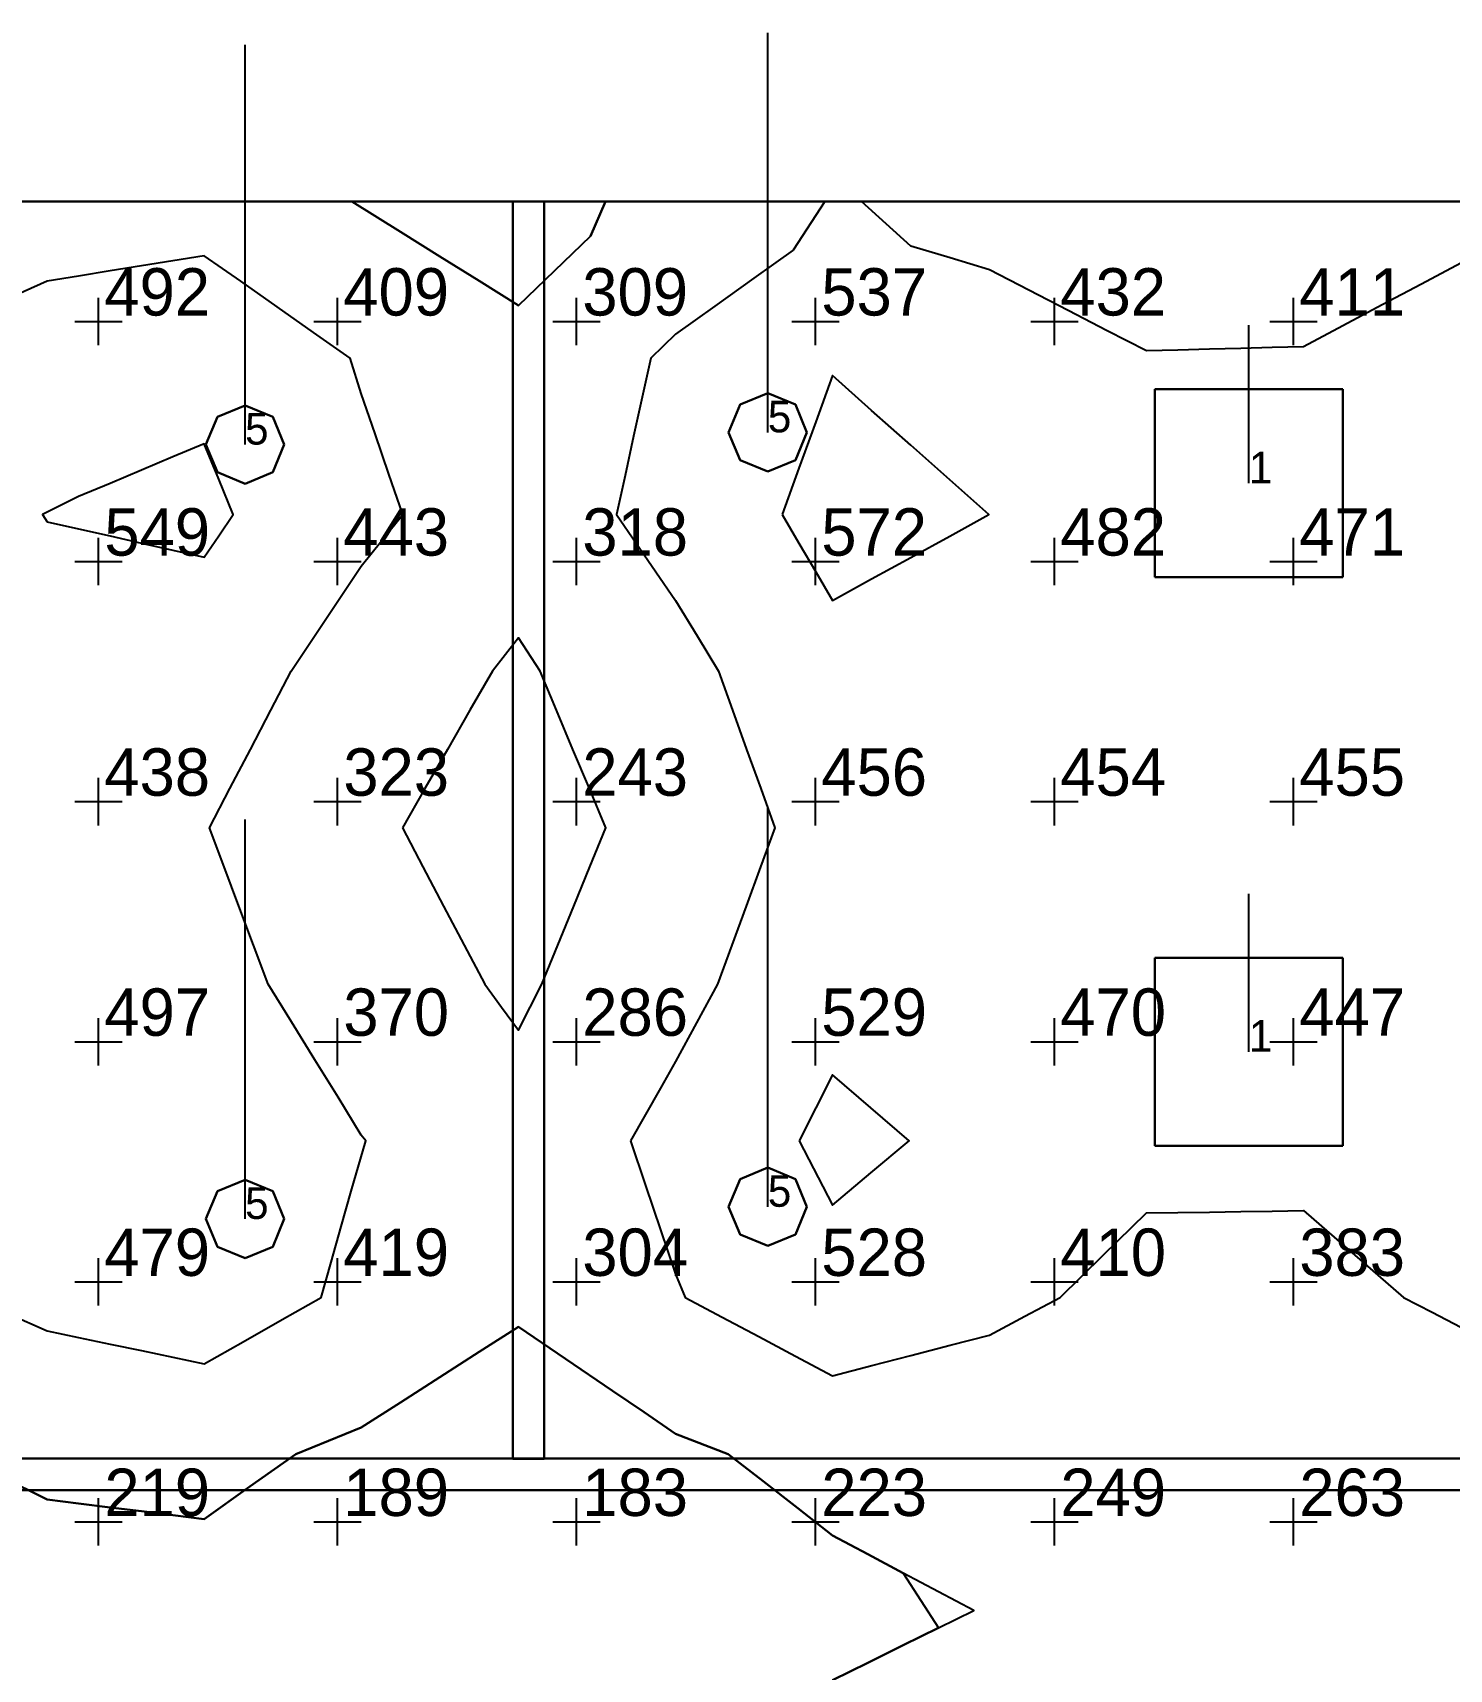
# Model space of a CAD drawing. Extents: x 0 to 48.5, y 0 to 23.7.
# Drawn here: x 19.84 to 24.32, y 18.15 to 23.33 of the extents above; entities that cross this region are included whole.
import ezdxf

# ---------------------------------------------------------------- set-up
doc = ezdxf.new("R2010")
doc.units = 0
doc.header["$MEASUREMENT"] = 0
for name, color, linetype in [('DLXFURN', 5, 'Continuous'), ('DLXISO', 7, 'Continuous'), ('DLXLUM', 2, 'Continuous'), ('DLXLUMEX', 2, 'Continuous'), ('DLXSCENE', 7, 'Continuous'), ('DLXVAL', 3, 'Continuous')]:
    doc.layers.add(name, color=color, linetype=linetype)

# ---------------------------------------------------------------- blocks, each defined once
blk = doc.blocks.new('*U176')
at = {"color": 1}
blk.add_line((0, 0), (0, 1.265), dxfattribs=at)
for p, q in [((-0.0877, 0.0877), (0, 0.124)), ((0, 0.124), (-0.0877, 0.0877)), ((0, 0.124), (-0.0877, 0.0877)), ((-0.0877, 0.0877), (0, 0.124)), ((0, 0.124), (0.0877, 0.0877)), ((0.0877, 0.0877), (0, 0.124)), ((0.0877, 0.0877), (0, 0.124)), ((0, 0.124), (0, 0.124)), ((0, 0.124), (0.0877, 0.0877)), ((0, 0.124), (0, 0.124)), ((-0.124, 0), (-0.0877, 0.0877)), ((-0.0877, 0.0877), (-0.124, 0)), ((-0.0877, 0.0877), (-0.124, 0)), ((-0.124, 0), (-0.0877, 0.0877)), ((-0.0877, 0.0877), (-0.0877, 0.0877)), ((-0.0877, 0.0877), (-0.0877, 0.0877)), ((0.0877, 0.0877), (0.124, 0)), ((0.124, 0), (0.0877, 0.0877)), ((0.0877, 0.0877), (0.0877, 0.0877)), ((0.124, 0), (0.0877, 0.0877)), ((0.0877, 0.0877), (0.0877, 0.0877)), ((0.0877, 0.0877), (0.124, 0)), ((-0.0877, -0.0877), (-0.124, 0)), ((-0.124, 0), (-0.0877, -0.0877)), ((-0.124, 0), (-0.124, 0)), ((-0.124, 0), (-0.0877, -0.0877)), ((-0.0877, -0.0877), (-0.124, 0)), ((-0.124, 0), (-0.124, 0)), ((0.124, 0), (0.0877, -0.0877)), ((0.0877, -0.0877), (0.124, 0)), ((0.0877, -0.0877), (0.124, 0)), ((0.124, 0), (0.0877, -0.0877)), ((0.124, 0), (0.124, 0)), ((0.124, 0), (0.124, 0)), ((0, -0.124), (-0.0877, -0.0877)), ((-0.0877, -0.0877), (0, -0.124)), ((-0.0877, -0.0877), (-0.0877, -0.0877)), ((-0.0877, -0.0877), (0, -0.124)), ((0, -0.124), (-0.0877, -0.0877)), ((-0.0877, -0.0877), (-0.0877, -0.0877)), ((0.0877, -0.0877), (0, -0.124)), ((0, -0.124), (0.0877, -0.0877)), ((0, -0.124), (0.0877, -0.0877)), ((0.0877, -0.0877), (0, -0.124)), ((0.0877, -0.0877), (0.0877, -0.0877)), ((0.0877, -0.0877), (0.0877, -0.0877)), ((0, -0.124), (0, -0.124)), ((0, -0.124), (0, -0.124))]:
    blk.add_line(p, q)
at = {"layer": 'DLXLUMEX', "color": 7}
blk.add_text('5', height=0.1, dxfattribs=at).set_placement((0, 0))
blk = doc.blocks.new('*U177')
at = {"color": 1}
blk.add_line((0, 0), (0, 1.265), dxfattribs=at)
for p, q in [((-0.0877, 0.0877), (0, 0.124)), ((0, 0.124), (-0.0877, 0.0877)), ((0, 0.124), (-0.0877, 0.0877)), ((-0.0877, 0.0877), (0, 0.124)), ((0, 0.124), (0.0877, 0.0877)), ((0.0877, 0.0877), (0, 0.124)), ((0.0877, 0.0877), (0, 0.124)), ((0, 0.124), (0, 0.124)), ((0, 0.124), (0.0877, 0.0877)), ((0, 0.124), (0, 0.124)), ((-0.124, 0), (-0.0877, 0.0877)), ((-0.0877, 0.0877), (-0.124, 0)), ((-0.0877, 0.0877), (-0.124, 0)), ((-0.124, 0), (-0.0877, 0.0877)), ((-0.0877, 0.0877), (-0.0877, 0.0877)), ((-0.0877, 0.0877), (-0.0877, 0.0877)), ((0.0877, 0.0877), (0.124, 0)), ((0.124, 0), (0.0877, 0.0877)), ((0.0877, 0.0877), (0.0877, 0.0877)), ((0.124, 0), (0.0877, 0.0877)), ((0.0877, 0.0877), (0.0877, 0.0877)), ((0.0877, 0.0877), (0.124, 0)), ((-0.0877, -0.0877), (-0.124, 0)), ((-0.124, 0), (-0.0877, -0.0877)), ((-0.124, 0), (-0.124, 0)), ((-0.124, 0), (-0.0877, -0.0877)), ((-0.0877, -0.0877), (-0.124, 0)), ((-0.124, 0), (-0.124, 0)), ((0.124, 0), (0.0877, -0.0877)), ((0.0877, -0.0877), (0.124, 0)), ((0.0877, -0.0877), (0.124, 0)), ((0.124, 0), (0.0877, -0.0877)), ((0.124, 0), (0.124, 0)), ((0.124, 0), (0.124, 0)), ((0, -0.124), (-0.0877, -0.0877)), ((-0.0877, -0.0877), (0, -0.124)), ((-0.0877, -0.0877), (-0.0877, -0.0877)), ((-0.0877, -0.0877), (0, -0.124)), ((0, -0.124), (-0.0877, -0.0877)), ((-0.0877, -0.0877), (-0.0877, -0.0877)), ((0.0877, -0.0877), (0, -0.124)), ((0, -0.124), (0.0877, -0.0877)), ((0, -0.124), (0.0877, -0.0877)), ((0.0877, -0.0877), (0, -0.124)), ((0.0877, -0.0877), (0.0877, -0.0877)), ((0.0877, -0.0877), (0.0877, -0.0877)), ((0, -0.124), (0, -0.124)), ((0, -0.124), (0, -0.124))]:
    blk.add_line(p, q)
at = {"layer": 'DLXLUMEX', "color": 7}
blk.add_text('5', height=0.1, dxfattribs=at).set_placement((0, 0))
blk = doc.blocks.new('*U178')
at = {"color": 1}
blk.add_line((0, 0), (0, 0.5), dxfattribs=at)
for p, q in [((0.2975, 0.2975), (-0.2975, 0.2975)), ((-0.2975, 0.2975), (-0.2975, -0.2975)), ((-0.2975, 0.2975), (-0.2975, -0.2975)), ((-0.2975, -0.2975), (-0.2975, 0.2975)), ((-0.2975, 0.2975), (-0.2975, 0.2975)), ((0.2975, 0.2975), (-0.2975, 0.2975)), ((-0.2975, 0.2975), (-0.2975, 0.2975)), ((-0.2975, 0.2975), (0.2975, 0.2975)), ((-0.2975, -0.2975), (-0.2975, 0.2975)), ((-0.2975, 0.2975), (0.2975, 0.2975)), ((0.2975, -0.2975), (0.2975, 0.2975)), ((0.2975, 0.2975), (0.2975, 0.2975)), ((0.2975, -0.2975), (0.2975, 0.2975)), ((0.2975, 0.2975), (0.2975, 0.2975)), ((0.2975, 0.2975), (0.2975, -0.2975)), ((0.2975, 0.2975), (0.2975, -0.2975)), ((-0.2975, -0.2975), (0.2975, -0.2975)), ((-0.2975, -0.2975), (0.2975, -0.2975)), ((0.2975, -0.2975), (-0.2975, -0.2975)), ((-0.2975, -0.2975), (-0.2975, -0.2975)), ((-0.2975, -0.2975), (-0.2975, -0.2975)), ((0.2975, -0.2975), (-0.2975, -0.2975)), ((0.2975, -0.2975), (0.2975, -0.2975)), ((0.2975, -0.2975), (0.2975, -0.2975))]:
    blk.add_line(p, q)
at = {"layer": 'DLXLUMEX', "color": 7}
blk.add_text('1', height=0.1, dxfattribs=at).set_placement((0, 0))
blk = doc.blocks.new('*U179')
at = {"color": 1}
blk.add_line((0, 0), (0, 0.5), dxfattribs=at)
for p, q in [((0.2975, 0.2975), (-0.2975, 0.2975)), ((-0.2975, 0.2975), (-0.2975, -0.2975)), ((-0.2975, 0.2975), (-0.2975, -0.2975)), ((-0.2975, -0.2975), (-0.2975, 0.2975)), ((-0.2975, 0.2975), (-0.2975, 0.2975)), ((0.2975, 0.2975), (-0.2975, 0.2975)), ((-0.2975, 0.2975), (-0.2975, 0.2975)), ((-0.2975, 0.2975), (0.2975, 0.2975)), ((-0.2975, -0.2975), (-0.2975, 0.2975)), ((-0.2975, 0.2975), (0.2975, 0.2975)), ((0.2975, -0.2975), (0.2975, 0.2975)), ((0.2975, 0.2975), (0.2975, 0.2975)), ((0.2975, -0.2975), (0.2975, 0.2975)), ((0.2975, 0.2975), (0.2975, 0.2975)), ((0.2975, 0.2975), (0.2975, -0.2975)), ((0.2975, 0.2975), (0.2975, -0.2975)), ((-0.2975, -0.2975), (0.2975, -0.2975)), ((-0.2975, -0.2975), (0.2975, -0.2975)), ((0.2975, -0.2975), (-0.2975, -0.2975)), ((-0.2975, -0.2975), (-0.2975, -0.2975)), ((-0.2975, -0.2975), (-0.2975, -0.2975)), ((0.2975, -0.2975), (-0.2975, -0.2975)), ((0.2975, -0.2975), (0.2975, -0.2975)), ((0.2975, -0.2975), (0.2975, -0.2975))]:
    blk.add_line(p, q)
at = {"layer": 'DLXLUMEX', "color": 7}
blk.add_text('1', height=0.1, dxfattribs=at).set_placement((0, 0))
blk = doc.blocks.new('*U180')
at = {"color": 1}
blk.add_line((0, 0), (0, 1.265), dxfattribs=at)
for p, q in [((-0.0877, 0.0877), (0, 0.124)), ((0, 0.124), (-0.0877, 0.0877)), ((0, 0.124), (-0.0877, 0.0877)), ((-0.0877, 0.0877), (0, 0.124)), ((0, 0.124), (0.0877, 0.0877)), ((0.0877, 0.0877), (0, 0.124)), ((0.0877, 0.0877), (0, 0.124)), ((0, 0.124), (0, 0.124)), ((0, 0.124), (0.0877, 0.0877)), ((0, 0.124), (0, 0.124)), ((-0.124, 0), (-0.0877, 0.0877)), ((-0.0877, 0.0877), (-0.124, 0)), ((-0.0877, 0.0877), (-0.124, 0)), ((-0.124, 0), (-0.0877, 0.0877)), ((-0.0877, 0.0877), (-0.0877, 0.0877)), ((-0.0877, 0.0877), (-0.0877, 0.0877)), ((0.0877, 0.0877), (0.124, 0)), ((0.124, 0), (0.0877, 0.0877)), ((0.0877, 0.0877), (0.0877, 0.0877)), ((0.124, 0), (0.0877, 0.0877)), ((0.0877, 0.0877), (0.0877, 0.0877)), ((0.0877, 0.0877), (0.124, 0)), ((-0.0877, -0.0877), (-0.124, 0)), ((-0.124, 0), (-0.0877, -0.0877)), ((-0.124, 0), (-0.124, 0)), ((-0.124, 0), (-0.0877, -0.0877)), ((-0.0877, -0.0877), (-0.124, 0)), ((-0.124, 0), (-0.124, 0)), ((0.124, 0), (0.0877, -0.0877)), ((0.0877, -0.0877), (0.124, 0)), ((0.0877, -0.0877), (0.124, 0)), ((0.124, 0), (0.0877, -0.0877)), ((0.124, 0), (0.124, 0)), ((0.124, 0), (0.124, 0)), ((0, -0.124), (-0.0877, -0.0877)), ((-0.0877, -0.0877), (0, -0.124)), ((-0.0877, -0.0877), (-0.0877, -0.0877)), ((-0.0877, -0.0877), (0, -0.124)), ((0, -0.124), (-0.0877, -0.0877)), ((-0.0877, -0.0877), (-0.0877, -0.0877)), ((0.0877, -0.0877), (0, -0.124)), ((0, -0.124), (0.0877, -0.0877)), ((0, -0.124), (0.0877, -0.0877)), ((0.0877, -0.0877), (0, -0.124)), ((0.0877, -0.0877), (0.0877, -0.0877)), ((0.0877, -0.0877), (0.0877, -0.0877)), ((0, -0.124), (0, -0.124)), ((0, -0.124), (0, -0.124))]:
    blk.add_line(p, q)
at = {"layer": 'DLXLUMEX', "color": 7}
blk.add_text('5', height=0.1, dxfattribs=at).set_placement((0, 0))
blk = doc.blocks.new('*U182')
at = {"color": 1}
blk.add_line((0, 0), (0, 1.265), dxfattribs=at)
for p, q in [((-0.0877, 0.0877), (0, 0.124)), ((0, 0.124), (-0.0877, 0.0877)), ((0, 0.124), (-0.0877, 0.0877)), ((-0.0877, 0.0877), (0, 0.124)), ((0, 0.124), (0.0877, 0.0877)), ((0.0877, 0.0877), (0, 0.124)), ((0.0877, 0.0877), (0, 0.124)), ((0, 0.124), (0, 0.124)), ((0, 0.124), (0.0877, 0.0877)), ((0, 0.124), (0, 0.124)), ((-0.124, 0), (-0.0877, 0.0877)), ((-0.0877, 0.0877), (-0.124, 0)), ((-0.0877, 0.0877), (-0.124, 0)), ((-0.124, 0), (-0.0877, 0.0877)), ((-0.0877, 0.0877), (-0.0877, 0.0877)), ((-0.0877, 0.0877), (-0.0877, 0.0877)), ((0.0877, 0.0877), (0.124, 0)), ((0.124, 0), (0.0877, 0.0877)), ((0.0877, 0.0877), (0.0877, 0.0877)), ((0.124, 0), (0.0877, 0.0877)), ((0.0877, 0.0877), (0.0877, 0.0877)), ((0.0877, 0.0877), (0.124, 0)), ((-0.0877, -0.0877), (-0.124, 0)), ((-0.124, 0), (-0.0877, -0.0877)), ((-0.124, 0), (-0.124, 0)), ((-0.124, 0), (-0.0877, -0.0877)), ((-0.0877, -0.0877), (-0.124, 0)), ((-0.124, 0), (-0.124, 0)), ((0.124, 0), (0.0877, -0.0877)), ((0.0877, -0.0877), (0.124, 0)), ((0.0877, -0.0877), (0.124, 0)), ((0.124, 0), (0.0877, -0.0877)), ((0.124, 0), (0.124, 0)), ((0.124, 0), (0.124, 0)), ((0, -0.124), (-0.0877, -0.0877)), ((-0.0877, -0.0877), (0, -0.124)), ((-0.0877, -0.0877), (-0.0877, -0.0877)), ((-0.0877, -0.0877), (0, -0.124)), ((0, -0.124), (-0.0877, -0.0877)), ((-0.0877, -0.0877), (-0.0877, -0.0877)), ((0.0877, -0.0877), (0, -0.124)), ((0, -0.124), (0.0877, -0.0877)), ((0, -0.124), (0.0877, -0.0877)), ((0.0877, -0.0877), (0, -0.124)), ((0.0877, -0.0877), (0.0877, -0.0877)), ((0.0877, -0.0877), (0.0877, -0.0877)), ((0, -0.124), (0, -0.124)), ((0, -0.124), (0, -0.124))]:
    blk.add_line(p, q)
at = {"layer": 'DLXLUMEX', "color": 7}
blk.add_text('5', height=0.1, dxfattribs=at).set_placement((0, 0))
blk = doc.blocks.new('*U85')
for p, q in [((19.18, -0.1), (6.966, -0.1)), ((6.966, -0.1), (19.18, -0.1)), ((19.176, -0.2), (6.966, -0.2)), ((6.966, -0.2), (19.176, -0.2))]:
    blk.add_line(p, q)
blk = doc.blocks.new('*U137')
for p, q in [((0.2, 4.0794), (0.1, 4.0794)), ((0.1, 4.0794), (0.1, 4.0794)), ((0.1, 4.0794), (0.2, 4.0794)), ((0.1, 0.1), (0.1, 4.0794)), ((0.1, 4.0794), (0.1, 4.0794)), ((0.1, 4.0794), (0.1, 0.1)), ((0.2, 0.1), (0.2, 4.0794)), ((0.2, 4.0794), (0.2, 4.0794)), ((0.2, 4.0794), (0.2, 0.1)), ((0.2, 4.0794), (0.2, 4.0794)), ((0.1, 0.1), (0.2, 0.1)), ((0.2, 0.1), (0.1, 0.1)), ((0.1, 0.1), (0.1, 0.1)), ((0.1, 0.1), (0.1, 0.1)), ((0.2, 0.1), (0.2, 0.1)), ((0.2, 0.1), (0.2, 0.1))]:
    blk.add_line(p, q)
blk = doc.blocks.new('*U146')
for p, q in [((0, 22.8), (26.4, 22.8)), ((26.4, 22.8), (0, 22.8))]:
    blk.add_line(p, q)
blk = doc.blocks.new('*U147')
blk.add_line((0, 22.8), (26.4, 22.8))
blk = doc.blocks.new('*U148')
blk.add_line((26.4, 22.8), (0, 22.8))
blk = doc.blocks.new('*U159')
for p, q in [((21.7411, 22.8), (24.7411, 22.8)), ((24.7411, 22.8), (21.7411, 22.8)), ((21.7411, 22.8), (21.7411, 22.8))]:
    blk.add_line(p, q)
blk = doc.blocks.new('*U162')
at = {"color": 1}
for points in [[(24.4316, 22.8, 0.7), (24.3158, 22.8, 0.7), (24.2, 22.8, 0.7), (24.0842, 22.8, 0.7), (23.9684, 22.8, 0.7), (23.8526, 22.8, 0.7), (23.7368, 22.8, 0.7), (23.6211, 22.8, 0.7), (23.5053, 22.8, 0.7), (23.3895, 22.8, 0.7), (23.2737, 22.8, 0.7), (23.1579, 22.8, 0.7), (23.0421, 22.8, 0.7), (22.9263, 22.8, 0.7), (22.8105, 22.8, 0.7), (22.6947, 22.8, 0.7), (22.5789, 22.8, 0.7), (22.4632, 22.8, 0.7), (22.3474, 22.8, 0.7), (22.2316, 22.8, 0.7), (22.1158, 22.8, 0.7), (22, 22.8, 0.7), (21.8842, 22.8, 0.7), (21.7684, 22.8, 0.7), (21.6526, 22.8, 0.7), (21.6058, 22.6902, 0.7), (21.4915, 22.5804, 0.7), (21.3771, 22.4707, 0.7), (21.2529, 22.5483, 0.7), (21.1286, 22.626, 0.7), (21.0043, 22.7037, 0.7), (20.8501, 22.8, 0.7), (20.7263, 22.8, 0.7), (20.6105, 22.8, 0.7), (20.4947, 22.8, 0.7), (20.379, 22.8, 0.7), (20.2632, 22.8, 0.7), (20.1474, 22.8, 0.7), (20.0316, 22.8, 0.7), (19.9158, 22.8, 0.7), (19.8, 22.8, 0.7)], [(19.7409, 18.7628, 0.7), (19.8857, 18.6909, 0.7), (19.9851, 18.6784, 0.7), (20.0846, 18.666, 0.7), (20.184, 18.6535, 0.7), (20.2834, 18.641, 0.7), (20.3829, 18.6286, 0.7), (20.5276, 18.7317, 0.7), (20.6724, 18.8348, 0.7), (20.7762, 18.8766, 0.7), (20.88, 18.9185, 0.7), (21.0043, 18.9983, 0.7), (21.1286, 19.0781, 0.7), (21.2529, 19.1579, 0.7), (21.3771, 19.2376, 0.7), (21.4766, 19.17, 0.7), (21.576, 19.1023, 0.7), (21.6754, 19.0346, 0.7), (21.7749, 18.967, 0.7), (21.8743, 18.8993, 0.7), (22.0417, 18.8348, 0.7), (22.1516, 18.7489, 0.7), (22.2615, 18.663, 0.7), (22.3714, 18.5772, 0.7), (22.4832, 18.5176, 0.7), (22.595, 18.4581, 0.7), (22.7067, 18.2842, 0.7), (22.595, 18.2293, 0.7), (22.4832, 18.1743, 0.7), (22.3714, 18.1194, 0.7)], [(22.3714, 18.1194, 0.7), (22.4832, 18.1743, 0.7), (22.595, 18.2293, 0.7), (22.7067, 18.2842, 0.7), (22.8185, 18.3391, 0.7), (22.7067, 18.3986, 0.7), (22.595, 18.4581, 0.7), (22.4832, 18.5176, 0.7), (22.3714, 18.5772, 0.7), (22.2615, 18.663, 0.7), (22.1516, 18.7489, 0.7), (22.0417, 18.8348, 0.7), (21.8743, 18.8993, 0.7), (21.7749, 18.967, 0.7), (21.6754, 19.0346, 0.7), (21.576, 19.1023, 0.7), (21.4766, 19.17, 0.7), (21.3771, 19.2376, 0.7), (21.2529, 19.1579, 0.7), (21.1286, 19.0781, 0.7), (21.0043, 18.9983, 0.7), (20.88, 18.9185, 0.7), (20.7762, 18.8766, 0.7), (20.6724, 18.8348, 0.7), (20.5276, 18.7317, 0.7), (20.3829, 18.6286, 0.7), (20.2834, 18.641, 0.7), (20.184, 18.6535, 0.7), (20.0846, 18.666, 0.7), (19.9851, 18.6784, 0.7), (19.8857, 18.6909, 0.7), (19.7409, 18.7628, 0.7)], [(19.8, 22.8, 0.7), (19.9158, 22.8, 0.7), (20.0316, 22.8, 0.7), (20.1474, 22.8, 0.7), (20.2632, 22.8, 0.7), (20.379, 22.8, 0.7), (20.4947, 22.8, 0.7), (20.6105, 22.8, 0.7), (20.7263, 22.8, 0.7), (20.8501, 22.8, 0.7), (21.0043, 22.7037, 0.7), (21.1286, 22.626, 0.7), (21.2529, 22.5483, 0.7), (21.3771, 22.4707, 0.7), (21.4915, 22.5804, 0.7), (21.6058, 22.6902, 0.7), (21.6526, 22.8, 0.7), (21.7684, 22.8, 0.7), (21.8842, 22.8, 0.7), (22, 22.8, 0.7), (22.1158, 22.8, 0.7), (22.2316, 22.8, 0.7), (22.3474, 22.8, 0.7), (22.4632, 22.8, 0.7), (22.5789, 22.8, 0.7), (22.6947, 22.8, 0.7), (22.8105, 22.8, 0.7), (22.9263, 22.8, 0.7), (23.0421, 22.8, 0.7), (23.1579, 22.8, 0.7), (23.2737, 22.8, 0.7), (23.3895, 22.8, 0.7), (23.5053, 22.8, 0.7), (23.6211, 22.8, 0.7), (23.7368, 22.8, 0.7), (23.8526, 22.8, 0.7), (23.9684, 22.8, 0.7), (24.0842, 22.8, 0.7), (24.2, 22.8, 0.7), (24.3158, 22.8, 0.7), (24.4316, 22.8, 0.7)], [(21.01, 20.8174, 0.7), (21.0752, 20.6935, 0.7), (21.1405, 20.5695, 0.7), (21.2057, 20.4456, 0.7), (21.2709, 20.3217, 0.7), (21.324, 20.2493, 0.7), (21.3771, 20.1768, 0.7), (21.4144, 20.2493, 0.7), (21.4517, 20.3217, 0.7), (21.5023, 20.4456, 0.7), (21.5529, 20.5695, 0.7), (21.6035, 20.6935, 0.7), (21.6541, 20.8174, 0.7), (21.602, 20.9413, 0.7), (21.55, 21.0652, 0.7), (21.4979, 21.1891, 0.7), (21.4458, 21.313, 0.7), (21.3771, 21.4182, 0.7), (21.2951, 21.313, 0.7), (21.2238, 21.1891, 0.7), (21.1525, 21.0652, 0.7), (21.0812, 20.9413, 0.7), (21.01, 20.8174, 0.7)]]:
    blk.add_polyline3d(points, dxfattribs=at)
at = {"color": 3}
for points in [[(19.7669, 19.2776, 0.7), (19.8857, 19.2248, 0.7), (19.9851, 19.2039, 0.7), (20.0846, 19.1831, 0.7), (20.184, 19.1622, 0.7), (20.2834, 19.1414, 0.7), (20.3829, 19.1206, 0.7), (20.5062, 19.1905, 0.7), (20.6296, 19.2605, 0.7), (20.753, 19.3304, 0.7), (20.7848, 19.4425, 0.7), (20.8165, 19.5546, 0.7), (20.8483, 19.6667, 0.7), (20.8944, 19.8261, 0.7), (20.88, 19.8447, 0.7), (20.8064, 19.964, 0.7), (20.7329, 20.0832, 0.7), (20.6593, 20.2025, 0.7), (20.5857, 20.3217, 0.7), (20.5392, 20.4456, 0.7), (20.4926, 20.5695, 0.7), (20.4461, 20.6935, 0.7), (20.3995, 20.8174, 0.7), (20.4642, 20.9413, 0.7), (20.5289, 21.0652, 0.7), (20.5935, 21.1891, 0.7), (20.6582, 21.313, 0.7), (20.7321, 21.4239, 0.7), (20.8061, 21.5347, 0.7), (20.88, 21.6456, 0.7), (20.9455, 21.7271, 0.7), (21.0111, 21.8087, 0.7), (20.9674, 21.9364, 0.7), (20.9237, 22.0641, 0.7), (20.88, 22.1918, 0.7), (20.8444, 22.3043, 0.7), (20.729, 22.3853, 0.7), (20.6136, 22.4662, 0.7), (20.4983, 22.5471, 0.7), (20.3829, 22.628, 0.7), (20.2834, 22.612, 0.7), (20.184, 22.596, 0.7), (20.0846, 22.58, 0.7), (19.9851, 22.5639, 0.7), (19.8857, 22.5479, 0.7), (19.7614, 22.4916, 0.7)], [(21.7324, 19.8261, 0.7), (21.7797, 19.6854, 0.7), (21.827, 19.5447, 0.7), (21.8743, 19.4041, 0.7), (21.9054, 19.3304, 0.7), (22.0219, 19.2685, 0.7), (22.1384, 19.2066, 0.7), (22.2549, 19.1448, 0.7), (22.3714, 19.0829, 0.7), (22.4957, 19.115, 0.7), (22.62, 19.1471, 0.7), (22.7443, 19.1793, 0.7), (22.8686, 19.2114, 0.7), (22.9803, 19.2709, 0.7), (23.0919, 19.3304, 0.7), (23.2288, 19.4643, 0.7), (23.3657, 19.5982, 0.7), (23.4651, 19.5996, 0.7), (23.5646, 19.601, 0.7), (23.664, 19.6024, 0.7), (23.7634, 19.6039, 0.7), (23.8629, 19.6053, 0.7), (23.9681, 19.5137, 0.7), (24.0734, 19.422, 0.7), (24.1787, 19.3304, 0.7), (24.2693, 19.2835, 0.7), (24.36, 19.2366, 0.7)], [(24.36, 22.6046, 0.7), (24.2357, 22.5385, 0.7), (24.1114, 22.4724, 0.7), (23.9871, 22.4063, 0.7), (23.8629, 22.3402, 0.7), (23.7634, 22.3375, 0.7), (23.664, 22.3347, 0.7), (23.5646, 22.332, 0.7), (23.4651, 22.3293, 0.7), (23.3657, 22.3266, 0.7), (23.2414, 22.3908, 0.7), (23.1171, 22.4551, 0.7), (22.9929, 22.5194, 0.7), (22.8686, 22.5837, 0.7), (22.7443, 22.6212, 0.7), (22.62, 22.6588, 0.7), (22.4632, 22.8, 0.7), (22.3474, 22.8, 0.7), (22.2471, 22.6453, 0.7), (22.1229, 22.5568, 0.7), (21.9986, 22.4682, 0.7), (21.8743, 22.3797, 0.7), (21.7962, 22.3043, 0.7), (21.7691, 22.1804, 0.7), (21.742, 22.0565, 0.7), (21.7148, 21.9326, 0.7), (21.6877, 21.8087, 0.7), (21.7499, 21.7179, 0.7), (21.8121, 21.6272, 0.7), (21.8743, 21.5365, 0.7), (21.9427, 21.4248, 0.7), (22.0111, 21.313, 0.7), (22.0555, 21.1891, 0.7), (22.0998, 21.0652, 0.7), (22.1442, 20.9413, 0.7), (22.1886, 20.8174, 0.7), (22.1432, 20.6935, 0.7), (22.0979, 20.5695, 0.7), (22.0526, 20.4456, 0.7), (22.0073, 20.3217, 0.7), (21.9408, 20.1995, 0.7), (21.8743, 20.0773, 0.7), (21.827, 19.9935, 0.7), (21.7797, 19.9098, 0.7), (21.7324, 19.8261, 0.7)]]:
    blk.add_polyline3d(points, dxfattribs=at)
at = {"color": 6}
for points in [[(22.212, 21.8087, 0.7), (22.2652, 21.7181, 0.7), (22.3183, 21.6275, 0.7), (22.3714, 21.5369, 0.7), (22.4952, 21.6048, 0.7), (22.619, 21.6728, 0.7), (22.7428, 21.7407, 0.7), (22.8666, 21.8087, 0.7), (22.7428, 21.9187, 0.7), (22.619, 22.0286, 0.7), (22.4952, 22.1386, 0.7), (22.3714, 22.2486, 0.7), (22.3183, 22.102, 0.7), (22.2652, 21.9553, 0.7), (22.212, 21.8087, 0.7)], [(19.8857, 21.7858, 0.7), (19.9851, 21.7634, 0.7), (20.0846, 21.741, 0.7), (20.184, 21.7186, 0.7), (20.2834, 21.6963, 0.7), (20.3829, 21.6739, 0.7), (20.4286, 21.7413, 0.7), (20.4744, 21.8087, 0.7), (20.4286, 21.9207, 0.7), (20.3829, 22.0328, 0.7), (20.2834, 21.991, 0.7), (20.184, 21.9491, 0.7), (20.0846, 21.9073, 0.7), (19.9851, 21.8654, 0.7), (19.8709, 21.8087, 0.7), (19.8857, 21.7858, 0.7)], [(22.2657, 19.8261, 0.7), (22.3714, 19.623, 0.7), (22.493, 19.7245, 0.7), (22.6145, 19.8261, 0.7), (22.493, 19.9307, 0.7), (22.3714, 20.0353, 0.7), (22.3186, 19.9307, 0.7), (22.2657, 19.8261, 0.7)]]:
    blk.add_polyline3d(points, dxfattribs=at)
blk = doc.blocks.new('*U163')
for p, q in [((20.0478, 22.345, 0.7), (20.0478, 22.495, 0.7)), ((20.8043, 22.345, 0.7), (20.8043, 22.495, 0.7)), ((21.5609, 22.345, 0.7), (21.5609, 22.495, 0.7)), ((22.3174, 22.345, 0.7), (22.3174, 22.495, 0.7)), ((23.0739, 22.345, 0.7), (23.0739, 22.495, 0.7)), ((23.8304, 22.345, 0.7), (23.8304, 22.495, 0.7)), ((19.9728, 22.42, 0.7), (20.1228, 22.42, 0.7)), ((20.7293, 22.42, 0.7), (20.8793, 22.42, 0.7)), ((21.4859, 22.42, 0.7), (21.6359, 22.42, 0.7)), ((22.2424, 22.42, 0.7), (22.3924, 22.42, 0.7)), ((22.9989, 22.42, 0.7), (23.1489, 22.42, 0.7)), ((23.7554, 22.42, 0.7), (23.9054, 22.42, 0.7)), ((20.0478, 21.585, 0.7), (20.0478, 21.735, 0.7)), ((20.8043, 21.585, 0.7), (20.8043, 21.735, 0.7)), ((21.5609, 21.585, 0.7), (21.5609, 21.735, 0.7)), ((22.3174, 21.585, 0.7), (22.3174, 21.735, 0.7)), ((23.0739, 21.585, 0.7), (23.0739, 21.735, 0.7)), ((23.8304, 21.585, 0.7), (23.8304, 21.735, 0.7)), ((19.9728, 21.66, 0.7), (20.1228, 21.66, 0.7)), ((20.7293, 21.66, 0.7), (20.8793, 21.66, 0.7)), ((21.4859, 21.66, 0.7), (21.6359, 21.66, 0.7)), ((22.2424, 21.66, 0.7), (22.3924, 21.66, 0.7)), ((22.9989, 21.66, 0.7), (23.1489, 21.66, 0.7)), ((23.7554, 21.66, 0.7), (23.9054, 21.66, 0.7)), ((20.0478, 20.825, 0.7), (20.0478, 20.975, 0.7)), ((20.8043, 20.825, 0.7), (20.8043, 20.975, 0.7)), ((21.5609, 20.825, 0.7), (21.5609, 20.975, 0.7)), ((22.3174, 20.825, 0.7), (22.3174, 20.975, 0.7)), ((23.0739, 20.825, 0.7), (23.0739, 20.975, 0.7)), ((23.8304, 20.825, 0.7), (23.8304, 20.975, 0.7)), ((19.9728, 20.9, 0.7), (20.1228, 20.9, 0.7)), ((20.7293, 20.9, 0.7), (20.8793, 20.9, 0.7)), ((21.4859, 20.9, 0.7), (21.6359, 20.9, 0.7)), ((22.2424, 20.9, 0.7), (22.3924, 20.9, 0.7)), ((22.9989, 20.9, 0.7), (23.1489, 20.9, 0.7)), ((23.7554, 20.9, 0.7), (23.9054, 20.9, 0.7)), ((20.0478, 20.065, 0.7), (20.0478, 20.215, 0.7)), ((20.8043, 20.065, 0.7), (20.8043, 20.215, 0.7)), ((21.5609, 20.065, 0.7), (21.5609, 20.215, 0.7)), ((22.3174, 20.065, 0.7), (22.3174, 20.215, 0.7)), ((23.0739, 20.065, 0.7), (23.0739, 20.215, 0.7)), ((23.8304, 20.065, 0.7), (23.8304, 20.215, 0.7)), ((19.9728, 20.14, 0.7), (20.1228, 20.14, 0.7)), ((20.7293, 20.14, 0.7), (20.8793, 20.14, 0.7)), ((21.4859, 20.14, 0.7), (21.6359, 20.14, 0.7)), ((22.2424, 20.14, 0.7), (22.3924, 20.14, 0.7)), ((22.9989, 20.14, 0.7), (23.1489, 20.14, 0.7)), ((23.7554, 20.14, 0.7), (23.9054, 20.14, 0.7)), ((20.0478, 19.305, 0.7), (20.0478, 19.455, 0.7)), ((20.8043, 19.305, 0.7), (20.8043, 19.455, 0.7)), ((21.5609, 19.305, 0.7), (21.5609, 19.455, 0.7)), ((22.3174, 19.305, 0.7), (22.3174, 19.455, 0.7)), ((23.0739, 19.305, 0.7), (23.0739, 19.455, 0.7)), ((23.8304, 19.305, 0.7), (23.8304, 19.455, 0.7)), ((19.9728, 19.38, 0.7), (20.1228, 19.38, 0.7)), ((20.7293, 19.38, 0.7), (20.8793, 19.38, 0.7)), ((21.4859, 19.38, 0.7), (21.6359, 19.38, 0.7)), ((22.2424, 19.38, 0.7), (22.3924, 19.38, 0.7)), ((22.9989, 19.38, 0.7), (23.1489, 19.38, 0.7)), ((23.7554, 19.38, 0.7), (23.9054, 19.38, 0.7)), ((20.0478, 18.545, 0.7), (20.0478, 18.695, 0.7)), ((20.8043, 18.545, 0.7), (20.8043, 18.695, 0.7)), ((21.5609, 18.545, 0.7), (21.5609, 18.695, 0.7)), ((22.3174, 18.545, 0.7), (22.3174, 18.695, 0.7)), ((23.0739, 18.545, 0.7), (23.0739, 18.695, 0.7)), ((23.8304, 18.545, 0.7), (23.8304, 18.695, 0.7)), ((19.9728, 18.62, 0.7), (20.1228, 18.62, 0.7)), ((20.7293, 18.62, 0.7), (20.8793, 18.62, 0.7)), ((21.4859, 18.62, 0.7), (21.6359, 18.62, 0.7)), ((22.2424, 18.62, 0.7), (22.3924, 18.62, 0.7)), ((22.9989, 18.62, 0.7), (23.1489, 18.62, 0.7)), ((23.7554, 18.62, 0.7), (23.9054, 18.62, 0.7))]:
    blk.add_line(p, q)
at = {"layer": 'DLXVAL'}
for s, p in [('492', (20.0666, 22.4387, 0.7)), ('409', (20.8231, 22.4387, 0.7)), ('309', (21.5796, 22.4387, 0.7)), ('537', (22.3361, 22.4387, 0.7)), ('432', (23.0927, 22.4387, 0.7)), ('411', (23.8492, 22.4387, 0.7)), ('549', (20.0666, 21.6787, 0.7)), ('443', (20.8231, 21.6787, 0.7)), ('318', (21.5796, 21.6787, 0.7)), ('572', (22.3361, 21.6787, 0.7)), ('482', (23.0927, 21.6787, 0.7)), ('471', (23.8492, 21.6787, 0.7)), ('438', (20.0666, 20.9187, 0.7)), ('323', (20.8231, 20.9187, 0.7)), ('243', (21.5796, 20.9187, 0.7)), ('456', (22.3361, 20.9187, 0.7)), ('454', (23.0927, 20.9187, 0.7)), ('455', (23.8492, 20.9187, 0.7)), ('497', (20.0666, 20.1587, 0.7)), ('370', (20.8231, 20.1587, 0.7)), ('286', (21.5796, 20.1587, 0.7)), ('529', (22.3361, 20.1587, 0.7)), ('470', (23.0927, 20.1587, 0.7)), ('447', (23.8492, 20.1587, 0.7)), ('479', (20.0666, 19.3987, 0.7)), ('419', (20.8231, 19.3987, 0.7)), ('304', (21.5796, 19.3987, 0.7)), ('528', (22.3361, 19.3987, 0.7)), ('410', (23.0927, 19.3987, 0.7)), ('383', (23.8492, 19.3987, 0.7)), ('219', (20.0666, 18.6387, 0.7)), ('189', (20.8231, 18.6387, 0.7)), ('183', (21.5796, 18.6387, 0.7)), ('223', (22.3361, 18.6387, 0.7)), ('249', (23.0927, 18.6387, 0.7)), ('263', (23.8492, 18.6387, 0.7))]:
    blk.add_text(s, height=0.15, dxfattribs=at).set_placement(p)

msp = doc.modelspace()

# ---------------------------------------------------------------- block references
at = {"layer": 'DLXFURN'}
for name, p in [('*U137', (21.2593, 18.72)), ('*U85', (5.224, 18.9206))]:
    msp.add_blockref(name, p, dxfattribs=at)
at = {"layer": 'DLXISO'}
msp.add_blockref('*U162', (0, 0), dxfattribs=at)
at = {"layer": 'DLXLUM'}
for name, p in [('*U182', (22.1668, 22.069)), ('*U177', (20.5121, 22.0303)), ('*U179', (23.6895, 21.9078)), ('*U180', (22.1668, 19.6176)), ('*U176', (20.5121, 19.5789)), ('*U178', (23.6895, 20.1084))]:
    msp.add_blockref(name, p, dxfattribs=at)
at = {"layer": 'DLXSCENE'}
for name in ['*U146', '*U147', '*U148', '*U159']:
    msp.add_blockref(name, (0, 0), dxfattribs=at)
at = {"layer": 'DLXVAL'}
msp.add_blockref('*U163', (0, 0), dxfattribs=at)

doc.saveas('drawing.dxf')
